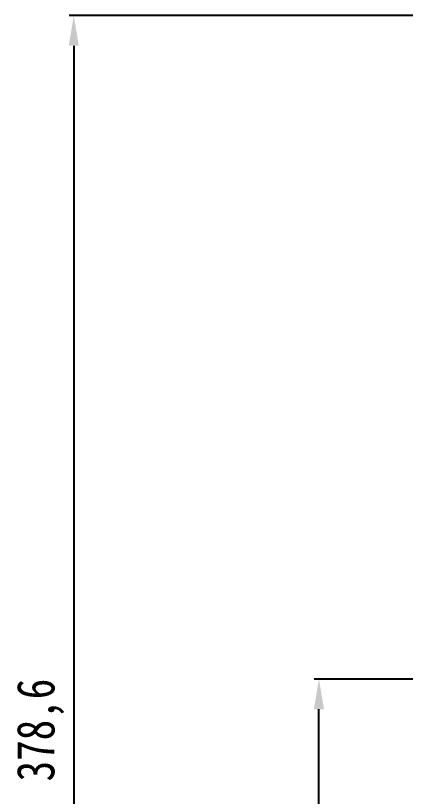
# Model space of a CAD drawing. Header units: inches. Extents: x 20229 to 21001, y -6726 to -5634.
# Drawn here: x 20538.2 to 20641.4, y -6142.9 to -5936 of the extents above; entities that cross this region are included whole.
import ezdxf

# ---------------------------------------------------------------- set-up
doc = ezdxf.new("R2010")
doc.units = ezdxf.units.IN
doc.header["$LTSCALE"] = 4.84
doc.header["$MEASUREMENT"] = 0
doc.header["$PDMODE"] = 3
doc.header["$PDSIZE"] = 0.3125
doc.layers.get('Defpoints').update_dxf_attribs({"color": 3, "linetype": 'CONTINUOUS'})
doc.layers.add('DIM', color=3, linetype='CONTINUOUS', lineweight=9)
doc.styles.get("Standard").update_dxf_attribs({"font": 'txt', "width": 0.8})
doc.dimstyles.new('ISO-25$0', dxfattribs={"dimtxt": 3, "dimasz": 3.5, "dimexe": 1.25, "dimexo": 0, "dimtad": 1, "dimdsep": 46, "dimtxsty": 'Standard', "dimblk1": 'CLOSEDBLANK', "dimcen": 1, "dimadec": 0, "dimazin": 0, "dimtfac": 1, "dimtmove": 1, "dimatfit": 3, "dimfxl": 1, "dimarcsym": 0})

# ---------------------------------------------------------------- blocks, each defined once
blk = doc.blocks.new('*D7')
at = {"layer": 'Defpoints', "color": 0, "transparency": 16777216}
for p in [(20777.16, -5936.04), (20553.58, -6314.59), (20836.66, -6314.59)]:
    blk.add_point(p, dxfattribs=at)
at = {"layer": 'DIM', "color": 0, "lineweight": -2, "transparency": 16777216}
for p, q in [((20776.54, -5936.04), (20552.33, -5936.04)), ((20836.04, -6314.59), (20552.33, -6314.59))]:
    blk.add_line(p, q, dxfattribs=at)
at = {"layer": 'DIM', "color": 0, "lineweight": -3, "transparency": 16777216}
blk.add_line((20553.58, -5944.04), (20553.58, -6306.59), dxfattribs=at)
at = {"layer": 'DIM', "color": 0, "transparency": 16777216}
for points in [[(20552.25, -5944.04), (20554.91, -5944.04), (20553.58, -5936.04)], [(20552.25, -6306.59), (20554.91, -6306.59), (20553.58, -6314.59)]]:
    blk.add_solid(points, dxfattribs=at)
at = {"layer": 'DIM', "color": 0, "transparency": 16777216, "insert": (20544.75, -6125.31), "char_height": 10, "attachment_point": 5, "rotation": 90}
blk.add_mtext('378,6', dxfattribs=at)
blk = doc.blocks.new('*D1')
at = {"layer": 'Defpoints', "color": 0, "transparency": 16777216}
for p in [(20618.47, -6111.79), (20664.84, -6111.79), (20832.66, -6314.59)]:
    blk.add_point(p, dxfattribs=at)
at = {"layer": 'DIM', "color": 0, "lineweight": -2, "transparency": 16777216}
for p, q in [((20664.22, -6111.79), (20617.22, -6111.79)), ((20832.04, -6314.59), (20617.22, -6314.59))]:
    blk.add_line(p, q, dxfattribs=at)
at = {"layer": 'DIM', "color": 0, "lineweight": -3, "transparency": 16777216}
blk.add_line((20618.47, -6306.59), (20618.47, -6119.79), dxfattribs=at)
at = {"layer": 'DIM', "color": 0, "transparency": 16777216}
for points in [[(20617.14, -6119.79), (20619.81, -6119.79), (20618.47, -6111.79)], [(20617.14, -6306.59), (20619.81, -6306.59), (20618.47, -6314.59)]]:
    blk.add_solid(points, dxfattribs=at)
at = {"layer": 'DIM', "color": 0, "transparency": 16777216, "insert": (20609.64, -6213.19), "char_height": 10, "attachment_point": 5, "rotation": 90}
blk.add_mtext('202,8', dxfattribs=at)

msp = doc.modelspace()

# ---------------------------------------------------------------- dimensions: what is measured, and where the dimension line sits
at = {"layer": 'DIM'}
for base, p1, p2, picture, middle in [((20553.5798, -6314.5925), (20777.1649, -5936.0371), (20836.6642, -6314.5925), '*D7', (20544.7465, -6125.3148)), ((20618.47, -6111.79), (20832.66, -6314.59), (20664.84, -6111.79), '*D1', (20609.64, -6213.19))]:
    dim = msp.add_linear_dim(base=base, p1=p1, p2=p2, angle=90, dimstyle='ISO-25$0', override={"dimtxt": 10, "dimasz": 8, "dimexo": 0.625, "dimgap": 3, "dimdec": 1, "dimdsep": 44, "dimcen": 2.5, "dimtmove": 0, "dimfxl": 1.25, "dimlwd": 65533}, dxfattribs=at)
    dim.commit()
    dim.dimension.update_dxf_attribs({"geometry": picture, "text_midpoint": middle})

doc.saveas('drawing.dxf')
